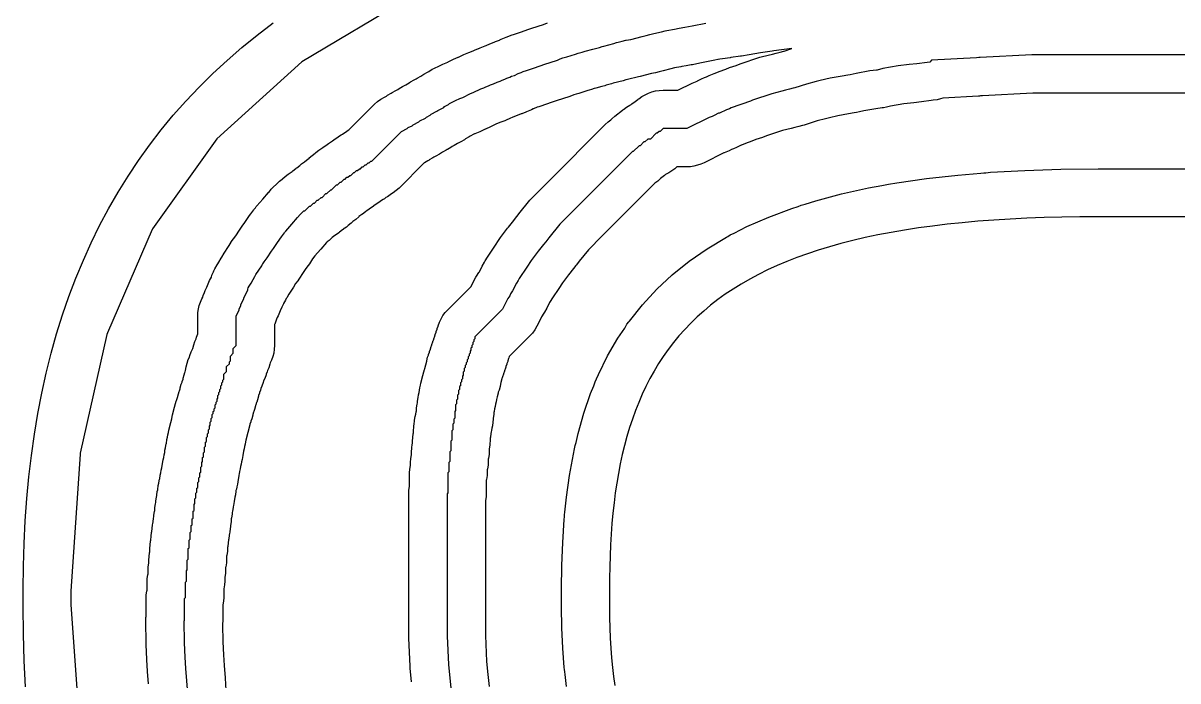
# Model space of a CAD drawing. Header units: millimetres. Extents: x 0 to 1800, y 0 to 406.
# Drawn here: x 265 to 385.5, y 120.1 to 188.8 of the extents above; entities that cross this region are included whole.
import ezdxf

# ---------------------------------------------------------------- set-up
doc = ezdxf.new("R2010")
doc.units = ezdxf.units.MM
for name, color, linetype in [('1_LETTERS', 7, 'Continuous'), ('2_BACK_inset_5mm', 7, 'Continuous'), ('CENTERLINE', 7, 'Continuous'), ('GROOVE_8MM', 7, 'Continuous')]:
    doc.layers.add(name, color=color, linetype=linetype)

msp = doc.modelspace()

# ---------------------------------------------------------------- linework, layer by layer
at = {"layer": '1_LETTERS'}
for points in [[(265.23, 119.53), (265.08, 122.25), (264.99, 125.05), (264.96, 127.91), (264.96, 129.69), (264.99, 132.12), (265.06, 134.5), (265.18, 136.86), (265.35, 139.17), (265.56, 141.45), (265.83, 143.69), (266.14, 145.89), (266.5, 148.06), (266.92, 150.19), (267.38, 152.28), (267.9, 154.34), (268.46, 156.36), (269.08, 158.34), (269.75, 160.28), (270.47, 162.19), (271.25, 164.05), (272.07, 165.88), (272.95, 167.68), (273.89, 169.43), (274.87, 171.15), (275.92, 172.83), (277.01, 174.47), (278.17, 176.08), (279.37, 177.65), (280.64, 179.18), (281.95, 180.67), (283.33, 182.12), (284.76, 183.54), (286.25, 184.91), (287.8, 186.25), (289.4, 187.55), (291.07, 188.82)], [(406.19, 168.59), (377.18, 168.59), (375.24, 168.58), (373.35, 168.56), (371.51, 168.51), (369.71, 168.44), (367.96, 168.35), (366.25, 168.24), (364.59, 168.12), (362.97, 167.97), (361.4, 167.81), (359.87, 167.62), (358.38, 167.42), (356.94, 167.2), (355.53, 166.96), (354.17, 166.7), (352.84, 166.42), (351.56, 166.12), (350.31, 165.8), (349.11, 165.46), (347.94, 165.11), (346.81, 164.73), (345.71, 164.34), (344.66, 163.92), (343.64, 163.49), (342.65, 163.04), (341.7, 162.57), (340.78, 162.08), (339.9, 161.57), (339.05, 161.05), (338.24, 160.5), (337.45, 159.94), (336.7, 159.35), (335.98, 158.75), (335.29, 158.13), (334.63, 157.49), (334, 156.83), (333.39, 156.16), (332.82, 155.46), (332.28, 154.75), (331.76, 154.01), (331.27, 153.26), (330.8, 152.49), (330.36, 151.7), (329.95, 150.89), (329.56, 150.07), (329.2, 149.22), (328.85, 148.36), (328.54, 147.48), (328.24, 146.58), (327.97, 145.66), (327.72, 144.72), (327.49, 143.77), (327.27, 142.8), (327.08, 141.8), (326.91, 140.79), (326.76, 139.77), (326.63, 138.72), (326.51, 137.65), (326.41, 136.57), (326.33, 135.47), (326.26, 134.35), (326.21, 133.21), (326.18, 132.06), (326.16, 130.88), (326.15, 129.69), (326.15, 127.91), (326.16, 126.78), (326.19, 125.68), (326.23, 124.61), (326.29, 123.57), (326.37, 122.55), (326.47, 121.56), (326.58, 120.6), (326.71, 119.66)]]:
    msp.add_lwpolyline(points, dxfattribs=at)
at = {"layer": '2_BACK_inset_5mm'}
for points in [[(305.29, 191.47), (294.05, 184.78), (285.18, 176.73), (278.48, 167.33), (278.44, 167.27), (273.76, 156.46), (273.71, 156.31), (270.92, 143.9), (270.91, 143.83), (269.96, 129.52), (269.96, 128.09), (271.12, 111.55)], [(321.68, 119.55), (321.52, 120.83), (321.48, 121.1), (321.47, 121.32), (321.44, 121.53), (321.28, 123.58), (321.18, 125.7), (321.15, 127.88), (321.15, 129.72), (321.18, 132.18), (321.27, 134.61), (321.43, 136.99), (321.46, 137.26), (321.46, 137.48), (321.5, 137.75), (321.66, 139.31), (321.97, 141.58), (322.38, 143.8), (322.5, 144.36), (322.56, 144.7), (322.66, 145.02), (322.87, 145.96), (323.47, 148.08), (324.18, 150.13), (324.51, 150.95), (324.65, 151.37), (324.81, 151.67), (325, 152.13), (325.95, 154.06), (327.03, 155.92), (327.75, 156.97), (327.97, 157.39), (328.18, 157.61), (328.24, 157.71), (329.59, 159.41), (331.08, 161.02), (332.7, 162.53), (334.46, 163.94), (336.34, 165.25), (338.36, 166.46), (338.51, 166.54), (338.74, 166.69), (339.16, 166.87), (340.5, 167.56), (342.77, 168.56), (345.17, 169.46), (345.83, 169.67), (346.14, 169.8), (346.56, 169.9), (347.7, 170.26), (350.37, 170.98), (353.18, 171.6), (354.56, 171.85), (354.91, 171.94), (355.27, 171.98), (356.13, 172.14), (359.23, 172.58), (362.49, 172.95), (364.89, 173.15), (365.2, 173.19), (365.44, 173.19), (365.91, 173.23), (369.49, 173.43), (373.24, 173.55), (377.15, 173.59), (411.19, 173.59)]]:
    msp.add_lwpolyline(points, dxfattribs=at)
at = {"layer": 'CENTERLINE'}
for points in [[(281.77, 126.42), (281.8, 126.45), (281.8, 128.75), (281.9, 128.85), (281.9, 130.45), (282, 130.55), (282, 131.65), (282.1, 131.75), (282.1, 132.75), (282.2, 132.85), (282.2, 133.95), (282.3, 134.05), (282.3, 134.85), (282.4, 134.95), (282.4, 135.65), (282.5, 135.75), (282.5, 136.35), (282.6, 136.45), (282.6, 137.05), (282.7, 137.15), (282.7, 137.85), (282.8, 137.95), (282.8, 138.55), (282.9, 138.65), (282.9, 139.15), (283, 139.25), (283, 139.75), (283.1, 139.85), (283.1, 140.25), (283.2, 140.35), (283.2, 140.85), (283.3, 140.95), (283.3, 141.35), (283.4, 141.45), (283.4, 141.85), (283.5, 141.95), (283.5, 142.45), (283.6, 142.55), (283.6, 142.95), (283.7, 143.05), (283.7, 143.45), (283.8, 143.55), (283.8, 143.95), (283.9, 144.05), (283.9, 144.55), (284, 144.65), (284, 145.05), (284.1, 145.15), (284.1, 145.55), (284.2, 145.65), (284.2, 145.95), (284.3, 146.05), (284.3, 146.35), (284.4, 146.45), (284.4, 146.75), (284.5, 146.85), (284.5, 147.15), (284.6, 147.25), (284.6, 147.55), (284.7, 147.65), (284.7, 147.95), (284.8, 148.05), (284.8, 148.25), (284.9, 148.35), (284.9, 148.55), (285, 148.65), (285, 148.95), (285.1, 149.05), (285.1, 149.25), (285.2, 149.35), (285.2, 149.55), (285.3, 149.65), (285.3, 149.95), (285.4, 150.05), (285.4, 150.25), (285.5, 150.35), (285.5, 150.55), (285.6, 150.65), (285.6, 150.95), (285.7, 151.05), (285.7, 151.25), (285.8, 151.35), (285.8, 151.55), (285.9, 151.65), (285.9, 152.15), (286.2, 152.45), (286.2, 152.95), (286.5, 153.25), (286.5, 153.45), (286.6, 153.55), (286.6, 154.05), (286.9, 154.35), (286.9, 154.85), (287.2, 155.15), (287.2, 158.24), (287.5, 158.84), (287.5, 158.94), (287.7, 159.34), (287.7, 159.44), (288, 160.04), (288, 160.14), (288.4, 160.94), (288.4, 161.04), (288.46, 161.16), (288.46, 161.16), (288.56, 161.36), (288.76, 161.66), (288.96, 162.06), (289.16, 162.36), (289.26, 162.56), (289.86, 163.46), (289.96, 163.66), (289.98, 163.69), (290.12, 163.9), (290.42, 164.3), (290.88, 164.99), (291.08, 165.29), (291.22, 165.5), (291.52, 165.9), (291.92, 166.5), (292.24, 166.93), (292.28, 166.98), (292.37, 167.1), (293, 167.81), (293.6, 168.51), (293.87, 168.82), (294.26, 169.21), (294.36, 169.21), (294.86, 169.71), (294.96, 169.71), (295.26, 170.01), (295.36, 170.01), (295.66, 170.31), (295.76, 170.31), (296.06, 170.61), (296.16, 170.61), (296.56, 171.01), (296.66, 171.01), (297.06, 171.41), (297.16, 171.41), (297.66, 171.91), (297.76, 171.91), (298.06, 172.21), (298.16, 172.21), (298.46, 172.51), (298.56, 172.51), (298.76, 172.71), (298.86, 172.71), (299.06, 172.91), (299.16, 172.91), (299.46, 173.21), (299.56, 173.21), (299.76, 173.41), (299.86, 173.41), (300.06, 173.61), (300.16, 173.61), (300.36, 173.81), (300.46, 173.81), (300.66, 174.01), (300.76, 174.01), (300.96, 174.21), (301.06, 174.21), (301.26, 174.41), (301.36, 174.41), (304.45, 177.5), (305.05, 177.8), (305.15, 177.9), (305.55, 178.1), (305.65, 178.2), (306.25, 178.5), (306.35, 178.6), (306.95, 178.9), (307.05, 179), (307.45, 179.2), (307.55, 179.3), (308.15, 179.6), (308.25, 179.7), (308.85, 180), (308.95, 180.1), (309.35, 180.3), (309.45, 180.4), (309.61, 180.48), (310.21, 180.78), (310.41, 180.88), (310.54, 180.95), (310.84, 181.05), (311.64, 181.45), (311.94, 181.55), (312.74, 181.95), (313.04, 182.05), (313.24, 182.15), (313.54, 182.25), (313.74, 182.35), (314.04, 182.45), (314.44, 182.65), (314.74, 182.75), (314.94, 182.85), (315.24, 182.95), (315.44, 183.05), (315.74, 183.15), (315.94, 183.25), (316.24, 183.35), (316.64, 183.55), (316.94, 183.65), (317.14, 183.75), (317.51, 183.87), (317.81, 183.97), (318.11, 184.07), (319.01, 184.37), (319.31, 184.47), (320.74, 184.95), (320.94, 185.05), (321.01, 185.07), (321.3, 185.17), (321.7, 185.27), (322.61, 185.57), (322.9, 185.67), (323.3, 185.77), (323.6, 185.87), (324.4, 186.07), (324.7, 186.17), (325.1, 186.27), (325.4, 186.37), (325.57, 186.41), (326.6, 186.67), (326.9, 186.77), (327.07, 186.81), (327.47, 186.91), (327.87, 187.01), (327.89, 187.01), (328.39, 187.11), (329.57, 187.41), (329.97, 187.51), (330.37, 187.61), (330.77, 187.71), (331.57, 187.91), (331.97, 188.01), (332.12, 188.05), (332.93, 188.18), (333.43, 188.28), (334.03, 188.38), (334.79, 188.53), (336.19, 188.81)], [(413.06, 185.5), (370.23, 185.5), (364.83, 185.2), (364.7, 185.2), (364.44, 185.18), (359.76, 184.92), (359.57, 184.73), (359.3, 184.71), (358.22, 184.57), (357.42, 184.47), (356.28, 184.33), (354.68, 184.06), (354.08, 183.91), (354.03, 183.91), (353.33, 183.81), (351.88, 183.56), (351.28, 183.41), (351.04, 183.37), (350.44, 183.27), (349.18, 183.06), (348.13, 182.8), (347.73, 182.7), (346.7, 182.44), (345.5, 182.04), (345.33, 182), (344.93, 181.9), (344.53, 181.8), (344.13, 181.7), (343.1, 181.44), (341.06, 180.76), (340.86, 180.66), (339.96, 180.36), (339.76, 180.26), (338.86, 179.96), (338.66, 179.86), (338.36, 179.76), (337.63, 179.4), (337.53, 179.4), (337.06, 179.16), (336.86, 179.06), (336.56, 178.96), (334.23, 177.8), (331.74, 177.8), (331.44, 177.5), (331.34, 177.5), (331.14, 177.3), (331.04, 177.3), (330.44, 176.7), (330.14, 176.7), (329.84, 176.4), (329.74, 176.4), (329.34, 176), (329.24, 176), (328.64, 175.4), (328.54, 175.4), (322.54, 169.39), (320.96, 167.82), (319.82, 166.39), (319.52, 165.99), (319.28, 165.7), (318.72, 164.99), (317.98, 164.01), (317.52, 163.32), (316.74, 162.15), (316.64, 161.95), (316.44, 161.65), (316.04, 160.85), (315.84, 160.55), (315.74, 160.35), (315.54, 160.05), (315, 158.95), (312.1, 156.06), (312.1, 155.86), (312, 155.76), (312, 155.56), (311.9, 155.46), (311.9, 155.26), (311.8, 155.16), (311.8, 154.96), (311.7, 154.86), (311.7, 154.66), (311.6, 154.56), (311.6, 154.36), (311.5, 154.26), (311.5, 154.06), (311.4, 153.96), (311.4, 153.76), (311.3, 153.66), (311.3, 153.46), (311.2, 153.36), (311.2, 153.16), (311.1, 153.06), (311.1, 152.86), (311, 152.76), (311, 152.46), (310.9, 152.36), (310.9, 152.06), (310.8, 151.96), (310.8, 151.66), (310.7, 151.56), (310.7, 151.36), (310.6, 151.26), (310.6, 150.96), (310.5, 150.86), (310.5, 150.56), (310.4, 150.46), (310.4, 150.06), (310.3, 149.96), (310.3, 149.56), (310.2, 149.46), (310.2, 149.06), (310.1, 148.96), (310.1, 148.36), (310, 148.26), (310, 147.56), (309.9, 147.46), (309.9, 147.06), (309.8, 146.96), (309.8, 146.36), (309.7, 146.26), (309.7, 145.26), (309.6, 145.16), (309.6, 144.16), (309.5, 144.06), (309.5, 143.06), (309.4, 142.96), (309.4, 141.96), (309.3, 141.86), (309.3, 139.76)], [(309.3, 139.76), (309.2, 139.66), (309.2, 124.81), (309.34, 121.87), (309.49, 120.43), (309.62, 119.08)], [(282.14, 118.86), (282.05, 120.15), (281.95, 121.45), (281.87, 122.62), (281.79, 124.11), (281.77, 126.42)]]:
    msp.add_lwpolyline(points, dxfattribs=at)
at = {"layer": 'GROOVE_8MM'}
for points in [[(278.06, 119.85), (277.96, 121.14), (277.96, 121.16), (277.88, 122.34), (277.87, 122.42), (277.8, 123.91), (277.79, 124.07), (277.77, 126.38), (277.78, 126.78), (277.8, 126.86), (277.8, 128.75), (277.82, 129.14), (277.82, 129.14), (277.87, 129.53), (277.9, 129.62), (277.9, 130.45), (277.92, 130.84), (277.97, 131.23), (278, 131.32), (278, 131.65), (278.02, 132.04), (278.07, 132.43), (278.1, 132.52), (278.1, 132.75), (278.12, 133.14), (278.17, 133.53), (278.2, 133.62), (278.2, 133.95), (278.22, 134.34), (278.27, 134.73), (278.3, 134.82), (278.3, 134.85), (278.32, 135.24), (278.37, 135.63), (278.4, 135.74), (278.42, 136.04), (278.47, 136.43), (278.51, 136.56), (278.52, 136.74), (278.57, 137.13), (278.61, 137.26), (278.62, 137.44), (278.67, 137.83), (278.7, 137.94), (278.72, 138.24), (278.77, 138.63), (278.81, 138.76), (278.82, 138.94), (278.87, 139.33), (278.91, 139.49), (278.92, 139.54), (278.97, 139.93), (279.01, 140.09), (279.02, 140.14), (279.07, 140.53), (279.14, 140.78), (279.17, 141.03), (279.21, 141.19), (279.22, 141.24), (279.27, 141.63), (279.34, 141.88), (279.37, 142.13), (279.44, 142.38), (279.47, 142.63), (279.51, 142.79), (279.52, 142.84), (279.57, 143.23), (279.64, 143.48), (279.67, 143.73), (279.74, 143.98), (279.77, 144.23), (279.84, 144.48), (279.87, 144.73), (279.91, 144.89), (279.92, 144.94), (279.97, 145.33), (280.04, 145.58), (280.07, 145.83), (280.14, 146.08), (280.17, 146.33), (280.27, 146.71), (280.27, 146.72), (280.27, 146.73), (280.37, 147.11), (280.37, 147.12), (280.37, 147.13), (280.47, 147.51), (280.47, 147.52), (280.47, 147.53), (280.57, 147.91), (280.57, 147.92), (280.57, 147.93), (280.67, 148.31), (280.67, 148.32), (280.67, 148.33), (280.77, 148.71), (280.77, 148.72), (280.77, 148.73), (280.87, 149.11), (280.95, 149.34), (280.97, 149.41), (281.05, 149.64), (281.07, 149.71), (281.07, 149.72), (281.07, 149.73), (281.17, 150.11), (281.25, 150.34), (281.27, 150.41), (281.35, 150.64), (281.37, 150.71), (281.37, 150.72), (281.37, 150.73), (281.47, 151.11), (281.55, 151.34), (281.57, 151.41), (281.65, 151.64), (281.67, 151.71), (281.67, 151.72), (281.67, 151.73), (281.77, 152.11), (281.85, 152.34), (281.87, 152.41), (281.92, 152.54), (281.97, 152.93), (282.07, 153.31), (282.2, 153.68), (282.33, 153.95), (282.37, 154.11), (282.5, 154.48), (282.67, 154.83), (282.68, 154.85), (282.77, 155.21), (282.9, 155.58), (283.03, 155.85), (283.07, 156.01), (283.2, 156.37), (283.2, 158.24), (283.21, 158.61), (283.27, 158.98), (283.35, 159.34), (283.47, 159.69), (283.62, 160.03), (283.71, 160.2), (283.77, 160.39), (283.9, 160.69), (283.97, 160.89), (284.12, 161.23), (284.21, 161.4), (284.27, 161.59), (284.42, 161.93), (284.61, 162.3), (284.67, 162.49), (284.82, 162.83), (284.88, 162.95), (284.98, 163.15), (285.23, 163.58), (285.29, 163.67), (285.38, 163.85), (285.63, 164.28), (285.7, 164.39), (285.93, 164.78), (286.4, 165.49), (286.63, 165.88), (286.65, 165.91), (286.79, 166.12), (286.92, 166.3), (287.15, 166.61), (287.55, 167.21), (287.75, 167.51), (287.89, 167.72), (288.02, 167.9), (288.25, 168.21), (288.59, 168.72), (288.72, 168.9), (289.04, 169.33), (289.08, 169.38), (289.21, 169.54), (289.3, 169.66), (289.36, 169.73), (289.97, 170.43), (290.56, 171.11), (290.59, 171.14), (290.86, 171.46), (291.04, 171.65), (291.43, 172.04), (291.72, 172.3), (292, 172.51), (292.03, 172.54), (292.32, 172.8), (292.64, 173.03), (292.67, 173.05), (292.72, 173.1), (293.04, 173.33), (293.07, 173.35), (293.12, 173.4), (293.44, 173.63), (293.47, 173.65), (293.52, 173.7), (293.84, 173.93), (293.84, 173.94), (294.02, 174.1), (294.34, 174.33), (294.34, 174.34), (294.52, 174.5), (294.8, 174.71), (294.83, 174.74), (295.12, 175), (295.44, 175.23), (295.47, 175.25), (295.52, 175.3), (295.84, 175.53), (295.87, 175.55), (295.92, 175.6), (296.24, 175.83), (296.39, 175.93), (296.54, 176.03), (296.69, 176.13), (296.84, 176.23), (296.87, 176.25), (296.92, 176.3), (297.24, 176.53), (297.39, 176.63), (297.54, 176.73), (297.69, 176.83), (297.84, 176.93), (297.99, 177.03), (298.14, 177.13), (298.29, 177.23), (298.44, 177.33), (298.59, 177.43), (298.74, 177.53), (298.89, 177.63), (299, 177.71), (301.62, 180.33), (301.94, 180.62), (302.29, 180.87), (302.66, 181.08), (302.88, 181.19), (302.99, 181.27), (303.36, 181.48), (303.38, 181.49), (303.49, 181.57), (303.86, 181.78), (304.08, 181.89), (304.19, 181.97), (304.56, 182.18), (304.78, 182.29), (304.89, 182.37), (305.26, 182.58), (305.28, 182.59), (305.39, 182.67), (305.76, 182.88), (305.98, 182.99), (306.09, 183.07), (306.46, 183.28), (306.68, 183.39), (306.79, 183.47), (307.16, 183.68), (307.18, 183.69), (307.29, 183.77), (307.66, 183.98), (307.82, 184.06), (308.42, 184.36), (308.62, 184.46), (308.76, 184.53), (309.28, 184.74), (309.31, 184.75), (309.86, 185.03), (310.38, 185.24), (310.41, 185.25), (310.96, 185.53), (311.48, 185.74), (311.57, 185.77), (311.98, 185.94), (312.07, 185.97), (312.48, 186.14), (312.51, 186.15), (312.66, 186.23), (313.18, 186.44), (313.27, 186.47), (313.68, 186.64), (313.77, 186.67), (314.18, 186.84), (314.27, 186.87), (314.68, 187.04), (314.71, 187.05), (314.86, 187.13), (315.38, 187.34), (315.47, 187.37), (315.88, 187.54), (316.25, 187.66), (316.55, 187.76), (316.85, 187.86), (317.75, 188.16), (318.05, 188.26), (319.27, 188.67), (319.68, 188.84)], [(305.51, 120.04), (305.36, 121.47), (305.35, 121.68), (305.21, 124.61), (305.2, 124.81), (305.2, 139.66), (305.22, 140.05), (305.28, 140.44), (305.3, 140.54), (305.3, 141.86), (305.32, 142.25), (305.38, 142.64), (305.38, 142.64), (305.4, 142.74), (305.4, 142.96), (305.42, 143.35), (305.48, 143.74), (305.5, 143.84), (305.5, 144.06), (305.52, 144.45), (305.58, 144.84), (305.6, 144.94), (305.6, 145.16), (305.62, 145.55), (305.68, 145.94), (305.7, 146.04), (305.7, 146.26), (305.72, 146.65), (305.78, 147.04), (305.81, 147.18), (305.82, 147.35), (305.88, 147.74), (305.94, 148), (305.98, 148.24), (306.01, 148.35), (306.02, 148.65), (306.08, 149.04), (306.11, 149.18), (306.12, 149.35), (306.18, 149.74), (306.24, 150), (306.28, 150.24), (306.34, 150.5), (306.38, 150.74), (306.44, 151), (306.48, 151.24), (306.58, 151.62), (306.58, 151.63), (306.58, 151.64), (306.68, 152.02), (306.68, 152.03), (306.68, 152.04), (306.78, 152.42), (306.86, 152.66), (306.88, 152.72), (306.88, 152.73), (306.88, 152.74), (306.98, 153.12), (306.98, 153.13), (306.98, 153.14), (307.08, 153.52), (307.08, 153.53), (307.08, 153.54), (307.18, 153.92), (307.26, 154.16), (307.28, 154.22), (307.36, 154.46), (307.38, 154.52), (307.46, 154.76), (307.48, 154.82), (307.56, 155.06), (307.58, 155.12), (307.66, 155.36), (307.68, 155.42), (307.76, 155.66), (307.78, 155.72), (307.86, 155.96), (307.88, 156.02), (307.96, 156.26), (307.98, 156.32), (308.06, 156.56), (308.08, 156.62), (308.16, 156.86), (308.18, 156.92), (308.26, 157.16), (308.28, 157.22), (308.41, 157.59), (308.58, 157.95), (308.78, 158.28), (309.01, 158.6), (309.27, 158.89), (311.71, 161.32), (311.97, 161.84), (312.22, 162.27), (312.29, 162.38), (312.52, 162.77), (312.58, 162.86), (312.87, 163.44), (313.12, 163.87), (313.19, 163.98), (313.42, 164.37), (314.2, 165.54), (314.65, 166.23), (314.78, 166.41), (315.52, 167.39), (315.6, 167.49), (316.16, 168.2), (316.36, 168.44), (316.62, 168.79), (316.7, 168.89), (317.84, 170.32), (318.14, 170.65), (319.71, 172.22), (325.71, 178.23), (326, 178.49), (326.29, 178.7), (326.41, 178.83), (326.7, 179.09), (327.02, 179.33), (327.02, 179.33), (327.2, 179.49), (327.52, 179.73), (327.55, 179.75), (327.6, 179.79), (327.92, 180.03), (328.26, 180.23), (328.4, 180.3), (328.5, 180.39), (328.82, 180.63), (328.98, 180.72), (329.12, 180.83), (329.15, 180.85), (329.2, 180.89), (329.52, 181.13), (329.86, 181.33), (330.21, 181.5), (330.58, 181.63), (330.96, 181.72), (331.35, 181.78), (331.74, 181.8), (333.29, 181.8), (334.77, 182.54), (335.29, 182.76), (335.32, 182.77), (335.75, 182.98), (336.08, 183.13), (336.27, 183.19), (336.57, 183.34), (337.09, 183.56), (337.18, 183.59), (337.59, 183.76), (338.28, 183.99), (338.69, 184.16), (339.38, 184.39), (339.79, 184.56), (341.84, 185.24), (342.13, 185.32), (343.16, 185.58), (343.56, 185.68), (343.96, 185.78), (344.36, 185.88), (344.38, 185.89), (345.19, 186.16), (343.3, 185.92), (343.12, 185.89), (341.92, 185.69), (341.32, 185.59), (340.72, 185.49), (339.93, 185.36), (339.83, 185.34), (338.8, 185.2), (338.73, 185.19), (337.96, 185.09), (337.68, 185.05), (337.65, 185.05), (337.48, 185.01), (337.46, 185.01), (337.16, 184.93), (336.97, 184.89), (335.58, 184.61), (334.81, 184.46), (334.69, 184.44), (334.15, 184.35), (333.71, 184.26), (333.59, 184.24), (332.94, 184.13), (332.54, 184.03), (331.74, 183.83), (331.34, 183.73), (330.94, 183.63), (330.54, 183.53), (329.36, 183.23), (329.18, 183.19), (328.75, 183.11), (328.44, 183.03), (328.04, 182.93), (328.02, 182.92), (327.86, 182.87), (327.57, 182.79), (326.54, 182.53), (326.52, 182.52), (326.36, 182.47), (326.07, 182.39), (325.82, 182.32), (325.66, 182.27), (325.37, 182.19), (324.72, 182.02), (324.56, 181.97), (324.27, 181.89), (324.02, 181.82), (323.88, 181.78), (322.96, 181.47), (322.67, 181.39), (322.42, 181.32), (322.01, 181.15), (320.58, 180.68), (320.28, 180.58), (319.38, 180.28), (319.08, 180.18), (318.78, 180.08), (318.62, 180.02), (318.21, 179.85), (318.18, 179.84), (318.03, 179.77), (317.51, 179.55), (317.42, 179.52), (317.01, 179.35), (316.92, 179.32), (316.51, 179.15), (316.42, 179.12), (316.01, 178.95), (315.98, 178.94), (315.83, 178.87), (315.31, 178.65), (315.22, 178.62), (314.81, 178.45), (314.72, 178.42), (314.31, 178.25), (314.28, 178.24), (313.73, 177.97), (313.21, 177.75), (313.18, 177.74), (312.63, 177.47), (312.11, 177.25), (312.08, 177.24), (312, 177.2), (311.62, 177.01), (311.51, 176.93), (311.14, 176.72), (311.12, 176.71), (311.01, 176.63), (310.64, 176.42), (310.42, 176.31), (310.31, 176.23), (309.94, 176.02), (309.72, 175.91), (309.61, 175.83), (309.24, 175.62), (309.22, 175.61), (309.11, 175.53), (308.74, 175.32), (308.52, 175.21), (308.41, 175.13), (308.04, 174.92), (307.82, 174.81), (307.71, 174.73), (307.34, 174.52), (307.32, 174.51), (307.21, 174.43), (306.84, 174.22), (306.82, 174.21), (304.19, 171.58), (303.9, 171.32), (303.58, 171.08), (303.42, 170.99), (303.28, 170.88), (303.12, 170.79), (302.98, 170.68), (302.82, 170.59), (302.68, 170.48), (302.52, 170.39), (302.38, 170.28), (302.22, 170.19), (302.08, 170.08), (301.92, 169.99), (301.78, 169.88), (301.75, 169.86), (301.7, 169.82), (301.38, 169.58), (301.22, 169.49), (301.08, 169.38), (300.92, 169.29), (300.78, 169.18), (300.75, 169.16), (300.7, 169.12), (300.38, 168.88), (300.35, 168.86), (300.3, 168.82), (300.01, 168.61), (299.99, 168.58), (299.7, 168.32), (299.38, 168.08), (299.38, 168.08), (299.2, 167.92), (298.88, 167.68), (298.88, 167.68), (298.7, 167.52), (298.38, 167.28), (298.35, 167.26), (298.3, 167.22), (297.98, 166.98), (297.95, 166.96), (297.9, 166.92), (297.58, 166.68), (297.55, 166.66), (297.5, 166.62), (297.21, 166.41), (297.19, 166.38), (296.9, 166.12), (296.68, 165.96), (296.62, 165.89), (296.03, 165.21), (296.01, 165.17), (295.42, 164.5), (295.18, 164.19), (294.85, 163.68), (294.72, 163.5), (294.48, 163.19), (294.4, 163.07), (294.2, 162.77), (293.75, 162.08), (293.62, 161.9), (293.4, 161.61), (293.18, 161.24), (292.71, 160.53), (292.48, 160.14), (292.42, 160.05), (292.33, 159.87), (292.14, 159.54), (292.12, 159.49), (291.97, 159.15), (291.79, 158.78), (291.72, 158.59), (291.57, 158.25), (291.49, 158.08), (291.42, 157.89), (291.29, 157.59), (291.22, 157.39), (291.2, 157.33), (291.2, 155.15), (291.18, 154.76), (291.12, 154.37), (291.02, 153.99), (290.89, 153.62), (290.76, 153.35), (290.72, 153.19), (290.59, 152.82), (290.46, 152.55), (290.42, 152.39), (290.34, 152.15), (290.32, 152.09), (290.19, 151.72), (290.06, 151.45), (290.02, 151.29), (289.89, 150.92), (289.76, 150.65), (289.72, 150.49), (289.64, 150.25), (289.62, 150.19), (289.54, 149.95), (289.52, 149.89), (289.52, 149.88), (289.52, 149.87), (289.42, 149.49), (289.34, 149.25), (289.32, 149.19), (289.24, 148.95), (289.22, 148.89), (289.22, 148.88), (289.22, 148.87), (289.12, 148.49), (289.04, 148.25), (289.02, 148.19), (288.94, 147.95), (288.92, 147.89), (288.92, 147.88), (288.92, 147.87), (288.82, 147.49), (288.74, 147.25), (288.72, 147.19), (288.64, 146.95), (288.62, 146.89), (288.62, 146.88), (288.62, 146.87), (288.52, 146.49), (288.52, 146.48), (288.52, 146.47), (288.42, 146.09), (288.42, 146.08), (288.42, 146.07), (288.32, 145.69), (288.32, 145.68), (288.32, 145.67), (288.22, 145.29), (288.22, 145.28), (288.22, 145.27), (288.12, 144.89), (288.12, 144.88), (288.12, 144.87), (288.06, 144.61), (288.02, 144.37), (287.96, 144.11), (287.92, 143.87), (287.88, 143.71), (287.88, 143.66), (287.82, 143.27), (287.76, 143.01), (287.72, 142.77), (287.66, 142.51), (287.62, 142.27), (287.56, 142.01), (287.52, 141.77), (287.48, 141.61), (287.48, 141.56), (287.42, 141.17), (287.36, 140.91), (287.32, 140.67), (287.26, 140.41), (287.22, 140.17), (287.18, 140.01), (287.18, 139.96), (287.12, 139.57), (287.06, 139.31), (287.02, 139.07), (286.98, 138.91), (286.98, 138.86), (286.92, 138.47), (286.88, 138.31), (286.88, 138.26), (286.82, 137.87), (286.79, 137.73), (286.78, 137.56), (286.72, 137.17), (286.69, 137.06), (286.68, 136.76), (286.62, 136.37), (286.59, 136.23), (286.58, 136.06), (286.52, 135.67), (286.49, 135.53), (286.48, 135.36), (286.42, 134.97), (286.39, 134.86), (286.38, 134.56), (286.32, 134.17), (286.3, 134.07), (286.3, 134.05), (286.28, 133.66), (286.22, 133.27), (286.2, 133.17), (286.2, 132.85), (286.18, 132.46), (286.12, 132.07), (286.1, 131.97), (286.1, 131.75), (286.08, 131.36), (286.02, 130.97), (286, 130.87), (286, 130.55), (285.98, 130.16), (285.92, 129.77), (285.9, 129.67), (285.9, 128.85), (285.88, 128.46), (285.82, 128.07), (285.8, 127.97), (285.8, 126.45), (285.78, 126.06), (285.77, 126.02), (285.79, 124.23), (285.86, 122.87), (285.94, 121.74), (286.04, 120.45), (286.04, 120.43), (286.13, 119.19)], [(411.4, 181.5), (370.34, 181.5), (365.06, 181.21), (364.88, 181.2), (364.77, 181.19), (364.66, 181.19), (360.94, 180.98), (360.71, 180.9), (360.33, 180.8), (359.94, 180.75), (359.73, 180.73), (358.71, 180.6), (357.91, 180.5), (356.85, 180.37), (355.49, 180.14), (355.05, 180.03), (354.73, 179.97), (354.69, 179.96), (354.6, 179.95), (353.94, 179.85), (352.69, 179.64), (352.25, 179.53), (351.93, 179.47), (351.7, 179.43), (351.1, 179.33), (349.99, 179.14), (349.1, 178.92), (348.7, 178.82), (347.82, 178.6), (346.77, 178.25), (346.47, 178.16), (346.3, 178.12), (345.9, 178.02), (345.5, 177.92), (345.1, 177.82), (344.22, 177.6), (342.53, 177.04), (342.12, 176.87), (341.43, 176.64), (341.02, 176.47), (340.33, 176.24), (339.92, 176.07), (339.89, 176.06), (339.42, 175.82), (339.08, 175.67), (338.9, 175.61), (338.64, 175.48), (338.12, 175.27), (338.09, 175.26), (336.02, 174.22), (335.68, 174.07), (335.33, 173.96), (334.97, 173.87), (334.61, 173.82), (334.23, 173.8), (333.19, 173.8), (332.98, 173.61), (332.66, 173.38), (332.33, 173.17), (332, 173.02), (331.88, 172.91), (331.6, 172.7), (331.47, 172.57), (331.18, 172.31), (330.9, 172.1), (325.36, 166.57), (323.95, 165.15), (322.98, 163.94), (322.72, 163.59), (322.64, 163.49), (322.41, 163.2), (321.88, 162.54), (321.25, 161.7), (320.85, 161.1), (320.2, 160.12), (319.97, 159.73), (319.91, 159.64), (319.62, 159.06), (319.37, 158.63), (319.3, 158.52), (319.07, 158.13), (319.01, 158.04), (318.57, 157.17), (318.36, 156.79), (318.11, 156.45), (317.82, 156.13), (315.69, 154), (315.65, 153.87), (315.63, 153.8), (315.55, 153.57), (315.53, 153.5), (315.45, 153.27), (315.43, 153.2), (315.35, 152.97), (315.33, 152.9), (315.25, 152.67), (315.23, 152.6), (315.15, 152.37), (315.13, 152.3), (315.05, 152.07), (315.03, 152), (314.95, 151.77), (314.93, 151.7), (314.93, 151.69), (314.93, 151.68), (314.83, 151.3), (314.83, 151.29), (314.83, 151.28), (314.73, 150.9), (314.73, 150.89), (314.73, 150.88), (314.63, 150.5), (314.55, 150.27), (314.53, 150.2), (314.53, 150.19), (314.53, 150.18), (314.43, 149.8), (314.43, 149.79), (314.43, 149.78), (314.36, 149.53), (314.33, 149.28), (314.26, 149.03), (314.23, 148.78), (314.16, 148.53), (314.13, 148.28), (314.09, 148.15), (314.08, 147.97), (314.03, 147.58), (314, 147.47), (313.98, 147.17), (313.93, 146.78), (313.86, 146.53), (313.83, 146.28), (313.79, 146.15), (313.78, 145.97), (313.73, 145.58), (313.7, 145.49), (313.7, 145.26), (313.68, 144.87), (313.63, 144.48), (313.6, 144.39), (313.6, 144.16), (313.58, 143.77), (313.53, 143.38), (313.5, 143.29), (313.5, 143.06), (313.48, 142.67), (313.43, 142.28), (313.4, 142.19), (313.4, 141.96), (313.38, 141.57), (313.33, 141.18), (313.3, 141.09), (313.3, 139.76), (313.28, 139.37), (313.23, 138.98), (313.23, 138.98), (313.2, 138.89), (313.2, 124.9), (313.33, 122.16), (313.47, 120.83), (313.59, 119.56)]]:
    msp.add_lwpolyline(points, dxfattribs=at)

doc.saveas('drawing.dxf')
